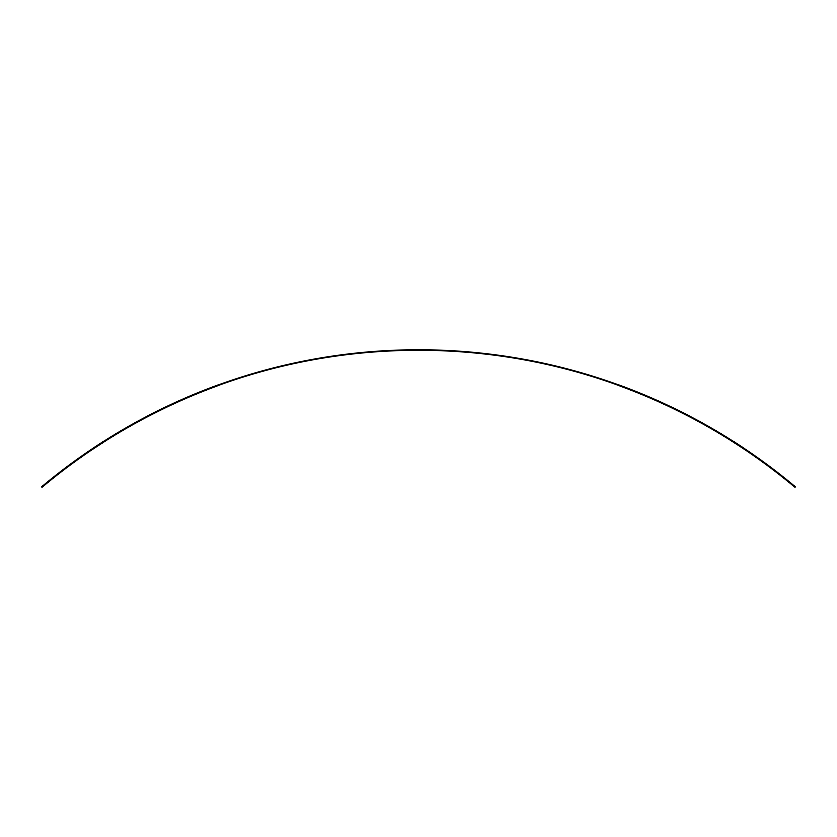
<?xml version="1.0" encoding="UTF-8"?>
<svg xmlns="http://www.w3.org/2000/svg" width="837" height="837" viewBox="0 0 837 837"><rect width="100%" height="100%" fill="white"/><g stroke="black" fill="none" stroke-linecap="round" stroke-linejoin="round"><path stroke-width="1.26" d="M41.85 487.04C94.068 443.202 154.008 408.592 218.091 385.292C346.256 338.357 490.744 338.357 618.909 385.292C682.992 408.592 742.932 443.202 795.15 487.04A585.963 585.963 0 0 0 41.85 487.04C94.089 443.223 154.018 408.613 218.091 385.292M618.909 385.292C682.982 408.623 742.911 443.223 795.15 487.04M92.886 448.758A586.078 586.078 0 0 1 103.61 441.758M733.515 441.758A586.078 586.078 0 0 1 744.239 448.758"/></g></svg>
